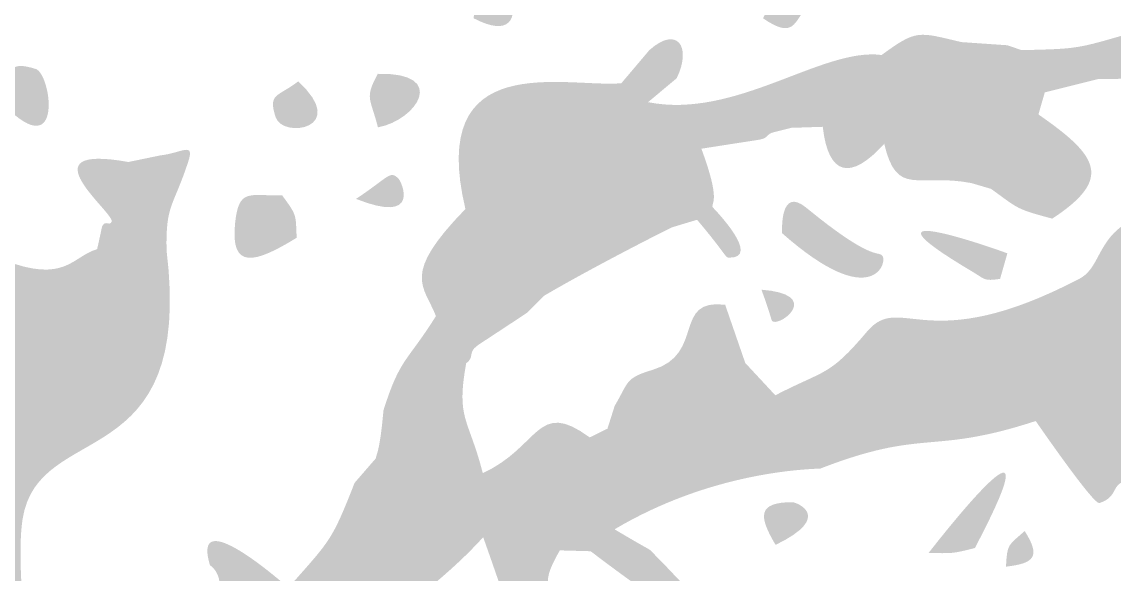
# Model space of a CAD drawing. Header units: millimetres. Extents: x 1061 to 1250, y 28 to 134.
# Drawn here: x 1211.73 to 1223.41, y 84.65 to 90.55 of the extents above; entities that cross this region are included whole.
import ezdxf

# ---------------------------------------------------------------- set-up
doc = ezdxf.new("R2010")
doc.units = ezdxf.units.MM

msp = doc.modelspace()

# ---------------------------------------------------------------- hatches: boundary and pattern name
at = {"true_color": 0x080808, "transparency": 33554687}
h = msp.add_hatch(color=18, dxfattribs=at)
edge = h.paths.add_edge_path(flags=0)
edge.add_spline(control_points=[(1235.482, 94.589), (1235.433, 94.491), (1235.268, 94.494), (1235.219, 94.397), (1235.071, 94.099), (1235.579, 93.414), (1234.766, 91.715), (1233.37, 91.349), (1233.503, 91.093), (1232.213, 90.453), (1232.179, 90.42), (1231.978, 90.219), (1231.831, 89.996), (1230.673, 88.998), (1230.813, 88.863), (1229.59, 87.978), (1229.59, 87.978), (1228.819, 87.794), (1228.819, 87.794), (1228.817, 87.793), (1228.819, 87.794), (1227.831, 87.094), (1227.831, 87.094), (1227.756, 86.874), (1227.756, 86.874), (1227.756, 86.874), (1227.793, 86.449), (1227.793, 86.449), (1227.718, 86.421), (1227.756, 86.385), (1226.87, 86.057), (1226.87, 86.057), (1226.703, 86.12), (1226.703, 86.12), (1226.38, 86.666), (1227.067, 86.51), (1227.232, 86.893), (1227.257, 86.951), (1227.462, 87.314), (1227.482, 87.35), (1227.482, 87.35), (1227.364, 87.498), (1227.364, 87.498), (1226.594, 87.258), (1226.49, 87.2), (1226.419, 87.162), (1226.377, 87.138), (1226.249, 87.068), (1225.855, 86.933), (1225.855, 86.933), (1225.397, 86.804), (1225.397, 86.804), (1224.914, 86.747), (1224.96, 86.698), (1224.544, 86.433), (1223.659, 85.872), (1223.495, 86.764), (1222.57, 86.288), (1221.445, 85.92), (1221.389, 86.215), (1220.268, 85.78), (1220.085, 85.773), (1219.085, 85.735), (1218.069, 85.131), (1218.053, 85.1), (1218.068, 85.12), (1217.814, 84.897), (1217.814, 84.897), (1217.484, 84.906), (1217.484, 84.906), (1217.484, 84.906), (1217.316, 85.061), (1217.316, 85.061), (1217.384, 85.667), (1217.499, 85.597), (1217.803, 86.113), (1217.803, 86.113), (1217.993, 86.206), (1217.993, 86.206), (1217.993, 86.206), (1218.07, 86.449), (1218.07, 86.449), (1218.224, 86.711), (1218.18, 86.746), (1218.477, 86.835), (1219.041, 87.004), (1218.685, 87.6), (1219.251, 87.53), (1219.251, 87.53), (1219.466, 86.908), (1219.466, 86.908), (1219.102, 86.532), (1218.747, 86.45), (1219.14, 86.277), (1219.299, 86.208), (1219.289, 86.281), (1219.787, 86.563), (1220.328, 86.842), (1220.358, 86.761), (1220.767, 87.243), (1221.134, 87.676), (1221.389, 86.946), (1223.039, 87.809), (1223.391, 87.993), (1223.103, 88.67), (1224.723, 88.567), (1225.475, 88.423), (1225.452, 88.583), (1226.036, 89.073), (1226.036, 89.073), (1226.446, 89.506), (1226.446, 89.506), (1226.82, 89.828), (1226.759, 89.86), (1226.757, 90.35), (1227.184, 90.62), (1227.178, 90.654), (1227.686, 90.58), (1228.288, 90.492), (1228.993, 91.209), (1229.301, 91.29), (1229.477, 91.204), (1229.448, 91.041), (1229.988, 91.231), (1230.533, 91.424), (1229.938, 91.487), (1229.521, 91.9), (1229.669, 92.469), (1229.591, 92.508), (1229.809, 92.598), (1230.44, 92.857), (1230.67, 92.908), (1230.772, 92.206), (1230.914, 91.228), (1230.953, 92.655), (1232.127, 93.396), (1232.19, 93.363), (1232.455, 93.224), (1232.949, 93.06), (1232.949, 93.06), (1233.11, 93.406), (1233.11, 93.406), (1233.11, 93.406), (1233.243, 93.463), (1233.243, 93.463), (1233.547, 93.739), (1233.551, 93.71), (1233.724, 94.113), (1234.455, 93.882), (1234.422, 94.164), (1234.783, 94.839), (1235.085, 95.403), (1235.456, 94.643), (1235.482, 94.589)], knot_values=[0, 0, 0, 0, 1, 1, 1, 2, 2, 2, 3, 3, 3, 4, 4, 4, 5, 5, 5, 6, 6, 6, 7, 7, 7, 8, 8, 8, 9, 9, 9, 10, 10, 10, 11, 11, 11, 12, 12, 12, 13, 13, 13, 14, 14, 14, 15, 15, 15, 16, 16, 16, 17, 17, 17, 18, 18, 18, 19, 19, 19, 20, 20, 20, 21, 21, 21, 22, 22, 22, 23, 23, 23, 24, 24, 24, 25, 25, 25, 26, 26, 26, 27, 27, 27, 28, 28, 28, 29, 29, 29, 30, 30, 30, 31, 31, 31, 32, 32, 32, 33, 33, 33, 34, 34, 34, 35, 35, 35, 36, 36, 36, 37, 37, 37, 38, 38, 38, 39, 39, 39, 40, 40, 40, 41, 41, 41, 42, 42, 42, 43, 43, 43, 44, 44, 44, 45, 45, 45, 46, 46, 46, 47, 47, 47, 48, 48, 48, 49, 49, 49, 50, 50, 50, 51, 51, 51, 51], degree=3, periodic=1)
h = msp.add_hatch(color=18, dxfattribs=at)
edge = h.paths.add_edge_path(flags=0)
edge.add_spline(control_points=[(1216.564, 90.59), (1216.591, 91.102), (1216.565, 91.109), (1216.593, 91.143), (1216.844, 91.433), (1217.349, 90.181), (1216.564, 90.59)], knot_values=[0, 0, 0, 0, 1, 1, 1, 2, 2, 2, 2], degree=3, periodic=1)
h = msp.add_hatch(color=18, dxfattribs=at)
edge = h.paths.add_edge_path(flags=0)
edge.add_spline(control_points=[(1222.476, 91.069), (1222.561, 91.279), (1222.534, 91.372), (1222.77, 91.268), (1222.813, 91.249), (1223.133, 91.11), (1223.222, 90.891), (1223.245, 90.833), (1223.118, 90.331), (1222.476, 91.069)], knot_values=[0, 0, 0, 0, 1, 1, 1, 2, 2, 2, 3, 3, 3, 3], degree=3, periodic=1)
h = msp.add_hatch(color=18, dxfattribs=at)
edge = h.paths.add_edge_path(flags=0)
edge.add_spline(control_points=[(1220.134, 90.731), (1219.985, 90.546), (1219.988, 90.363), (1219.656, 90.59), (1219.817, 90.911), (1219.895, 90.994), (1220.134, 90.731)], knot_values=[0, 0, 0, 0, 1, 1, 1, 2, 2, 2, 2], degree=3, periodic=1)
h = msp.add_hatch(color=18, dxfattribs=at)
edge = h.paths.add_edge_path(flags=0)
edge.add_spline(control_points=[(1218.44, 90.249), (1218.733, 90.515), (1218.899, 90.292), (1218.733, 89.95), (1218.733, 89.95), (1218.44, 90.249), (1218.44, 90.249)], knot_values=[0, 0, 0, 0, 1, 1, 1, 2, 2, 2, 2], degree=3, periodic=1)
h = msp.add_hatch(color=18, dxfattribs=at)
edge = h.paths.add_edge_path(flags=0)
edge.add_spline(control_points=[(1221.775, 90.336), (1221.775, 90.336), (1221.636, 90.189), (1221.636, 90.189), (1221.067, 89.996), (1221.108, 89.915), (1221.058, 89.902), (1221.058, 89.902), (1220.923, 90.198), (1220.923, 90.198), (1221.299, 90.472), (1221.31, 90.446), (1221.775, 90.336)], knot_values=[0, 0, 0, 0, 1, 1, 1, 2, 2, 2, 3, 3, 3, 4, 4, 4, 4], degree=3, periodic=1)
h = msp.add_hatch(color=18, dxfattribs=at)
edge = h.paths.add_edge_path(flags=0)
edge.add_spline(control_points=[(1223.582, 90.431), (1223.736, 90.215), (1223.703, 90.203), (1223.918, 90.076), (1223.918, 90.076), (1223.953, 89.947), (1223.953, 89.947), (1223.953, 89.947), (1223.241, 89.942), (1223.241, 89.942), (1223.241, 89.942), (1222.667, 89.799), (1222.667, 89.799), (1222.469, 90.008), (1222.413, 89.961), (1222.419, 90.25), (1223.029, 90.264), (1223.009, 90.265), (1223.582, 90.431)], knot_values=[0, 0, 0, 0, 1, 1, 1, 2, 2, 2, 3, 3, 3, 4, 4, 4, 5, 5, 5, 6, 6, 6, 6], degree=3, periodic=1)
h = msp.add_hatch(color=18, dxfattribs=at)
edge = h.paths.add_edge_path(flags=0)
edge.add_spline(control_points=[(1218.141, 89.896), (1218.141, 89.896), (1218.427, 89.694), (1218.427, 89.694), (1218.427, 89.694), (1218.389, 89.567), (1218.389, 89.567), (1218.077, 89.349), (1218.106, 89.342), (1217.972, 89.312), (1217.651, 89.226), (1217.669, 89.246), (1217.651, 89.226), (1217.169, 88.679), (1217.16, 88.712), (1216.475, 88.553), (1216.063, 90.275), (1217.531, 89.848), (1218.141, 89.896)], knot_values=[0, 0, 0, 0, 1, 1, 1, 2, 2, 2, 3, 3, 3, 4, 4, 4, 5, 5, 5, 6, 6, 6, 6], degree=3, periodic=1)
h = msp.add_hatch(color=18, dxfattribs=at)
edge = h.paths.add_edge_path(flags=0)
edge.add_spline(control_points=[(1220.923, 90.198), (1220.923, 90.198), (1221.058, 89.902), (1221.058, 89.902), (1221.366, 89.078), (1221.756, 89.441), (1221.974, 89.059), (1222.015, 88.988), (1221.841, 88.902), (1221.882, 88.83), (1221.307, 88.94), (1221.086, 88.672), (1220.951, 89.25), (1220.642, 89.462), (1220.662, 89.504), (1220.294, 89.431), (1220.294, 89.431), (1219.958, 89.42), (1219.958, 89.42), (1219.958, 89.42), (1219.779, 89.375), (1219.779, 89.375), (1219.687, 89.355), (1219.719, 89.316), (1219.629, 89.296), (1219.579, 89.286), (1219.583, 89.289), (1218.997, 89.197), (1218.451, 89.134), (1218.438, 88.998), (1217.972, 89.312), (1218.106, 89.342), (1218.077, 89.349), (1218.389, 89.567), (1218.389, 89.567), (1218.427, 89.694), (1218.427, 89.694), (1219.368, 89.508), (1220.287, 90.282), (1220.923, 90.198)], knot_values=[0, 0, 0, 0, 1, 1, 1, 2, 2, 2, 3, 3, 3, 4, 4, 4, 5, 5, 5, 6, 6, 6, 7, 7, 7, 8, 8, 8, 9, 9, 9, 10, 10, 10, 11, 11, 11, 12, 12, 12, 13, 13, 13, 13], degree=3, periodic=1)
msp.add_hatch(color=18, dxfattribs=at).paths.add_polyline_path([(1218.44, 90.249), (1218.733, 89.95), (1218.427, 89.694), (1218.141, 89.896)], flags=0)
h = msp.add_hatch(color=18, dxfattribs=at)
edge = h.paths.add_edge_path(flags=0)
edge.add_spline(control_points=[(1221.775, 90.336), (1221.775, 90.336), (1222.268, 90.302), (1222.268, 90.302), (1222.088, 89.822), (1222.36, 89.687), (1221.94, 89.407), (1221.916, 89.469), (1221.696, 90.05), (1221.636, 90.189), (1221.636, 90.189), (1221.775, 90.336), (1221.775, 90.336)], knot_values=[0, 0, 0, 0, 1, 1, 1, 2, 2, 2, 3, 3, 3, 4, 4, 4, 4], degree=3, periodic=1)
h = msp.add_hatch(color=18, dxfattribs=at)
edge = h.paths.add_edge_path(flags=0)
edge.add_spline(control_points=[(1222.268, 90.302), (1222.268, 90.302), (1222.419, 90.25), (1222.419, 90.25), (1222.413, 89.961), (1222.469, 90.008), (1222.667, 89.799), (1222.667, 89.799), (1222.599, 89.563), (1222.599, 89.563), (1222.63, 89.136), (1222.753, 88.931), (1222.747, 88.45), (1222.361, 88.553), (1222.394, 88.55), (1222.093, 88.768), (1222.326, 89.126), (1222.308, 89.203), (1221.94, 89.407), (1222.36, 89.687), (1222.088, 89.822), (1222.268, 90.302)], knot_values=[0, 0, 0, 0, 1, 1, 1, 2, 2, 2, 3, 3, 3, 4, 4, 4, 5, 5, 5, 6, 6, 6, 7, 7, 7, 7], degree=3, periodic=1)
h = msp.add_hatch(color=18, dxfattribs=at)
edge = h.paths.add_edge_path(flags=0)
edge.add_spline(control_points=[(1211.475, 89.736), (1211.608, 90.03), (1211.584, 90.142), (1211.883, 90.049), (1212.055, 89.996), (1212.195, 88.944), (1211.475, 89.736)], knot_values=[0, 0, 0, 0, 1, 1, 1, 2, 2, 2, 2], degree=3, periodic=1)
h = msp.add_hatch(color=18, dxfattribs=at)
edge = h.paths.add_edge_path(flags=0)
edge.add_spline(control_points=[(1221.636, 90.189), (1221.696, 90.05), (1221.916, 89.469), (1221.94, 89.407), (1222.308, 89.203), (1222.326, 89.126), (1222.093, 88.768), (1222.093, 88.768), (1221.882, 88.83), (1221.882, 88.83), (1221.841, 88.902), (1222.015, 88.988), (1221.974, 89.059), (1221.756, 89.441), (1221.366, 89.078), (1221.058, 89.902), (1221.108, 89.915), (1221.067, 89.996), (1221.636, 90.189)], knot_values=[0, 0, 0, 0, 1, 1, 1, 2, 2, 2, 3, 3, 3, 4, 4, 4, 5, 5, 5, 6, 6, 6, 6], degree=3, periodic=1)
h = msp.add_hatch(color=18, dxfattribs=at)
edge = h.paths.add_edge_path(flags=0)
edge.add_spline(control_points=[(1215.539, 89.997), (1216.3, 90.015), (1215.952, 89.5), (1215.54, 89.425), (1215.461, 89.742), (1215.393, 89.73), (1215.539, 89.997)], knot_values=[0, 0, 0, 0, 1, 1, 1, 2, 2, 2, 2], degree=3, periodic=1)
h = msp.add_hatch(color=18, dxfattribs=at)
edge = h.paths.add_edge_path(flags=0)
edge.add_spline(control_points=[(1209.122, 89.901), (1209.558, 89.546), (1209.675, 89.28), (1209.704, 89.213), (1209.776, 88.412), (1209.822, 88.277), (1209.849, 88.2), (1210.201, 87.715), (1210.324, 87.559), (1210.74, 87.997), (1211.152, 88.028), (1211.132, 88.061), (1211.536, 88.009), (1212.201, 87.751), (1212.272, 88.047), (1212.539, 88.124), (1212.539, 88.124), (1212.711, 88.15), (1212.711, 88.15), (1212.711, 88.15), (1212.869, 87.902), (1212.869, 87.902), (1212.782, 87.056), (1212.308, 87.516), (1211.617, 86.999), (1210.936, 87.132), (1210.803, 87.31), (1210.455, 86.719), (1210.29, 86.762), (1210.425, 86.893), (1210.273, 86.932), (1210.239, 86.941), (1210.273, 86.932), (1209.845, 86.854), (1209.268, 88.571), (1208.839, 88.596), (1209.122, 89.901)], knot_values=[0, 0, 0, 0, 1, 1, 1, 2, 2, 2, 3, 3, 3, 4, 4, 4, 5, 5, 5, 6, 6, 6, 7, 7, 7, 8, 8, 8, 9, 9, 9, 10, 10, 10, 11, 11, 11, 12, 12, 12, 12], degree=3, periodic=1)
h = msp.add_hatch(color=18, dxfattribs=at)
edge = h.paths.add_edge_path(flags=0)
edge.add_spline(control_points=[(1214.687, 89.916), (1215.242, 89.412), (1214.523, 89.3), (1214.447, 89.533), (1214.362, 89.794), (1214.47, 89.747), (1214.687, 89.916)], knot_values=[0, 0, 0, 0, 1, 1, 1, 2, 2, 2, 2], degree=3, periodic=1)
h = msp.add_hatch(color=18, dxfattribs=at)
edge = h.paths.add_edge_path(flags=0)
edge.add_spline(control_points=[(1222.599, 89.563), (1223.239, 89.12), (1223.398, 88.877), (1222.747, 88.45), (1222.753, 88.931), (1222.63, 89.136), (1222.599, 89.563)], knot_values=[0, 0, 0, 0, 1, 1, 1, 2, 2, 2, 2], degree=3, periodic=1)
h = msp.add_hatch(color=18, dxfattribs=at)
edge = h.paths.add_edge_path(flags=0)
edge.add_spline(control_points=[(1220.294, 89.431), (1220.662, 89.504), (1220.642, 89.462), (1220.951, 89.25), (1220.598, 88.857), (1220.353, 88.902), (1220.294, 89.431)], knot_values=[0, 0, 0, 0, 1, 1, 1, 2, 2, 2, 2], degree=3, periodic=1)
h = msp.add_hatch(color=18, dxfattribs=at)
edge = h.paths.add_edge_path(flags=0)
edge.add_spline(control_points=[(1217.972, 89.312), (1218.438, 88.998), (1218.451, 89.134), (1218.997, 89.197), (1219.205, 88.634), (1219.105, 88.633), (1219.116, 88.573), (1219.116, 88.573), (1218.951, 88.438), (1218.951, 88.438), (1218.951, 88.438), (1218.679, 88.356), (1218.679, 88.356), (1218.479, 89.132), (1217.907, 88.432), (1217.192, 88.034), (1217.121, 87.987), (1216.586, 87.638), (1216.29, 87.459), (1216.29, 87.459), (1216.16, 87.409), (1216.16, 87.409), (1216.031, 87.74), (1215.783, 87.843), (1216.475, 88.553), (1217.16, 88.712), (1217.169, 88.679), (1217.651, 89.226), (1217.669, 89.246), (1217.651, 89.226), (1217.972, 89.312)], knot_values=[0, 0, 0, 0, 1, 1, 1, 2, 2, 2, 3, 3, 3, 4, 4, 4, 5, 5, 5, 6, 6, 6, 7, 7, 7, 8, 8, 8, 9, 9, 9, 10, 10, 10, 10], degree=3, periodic=1)
h = msp.add_hatch(color=18, dxfattribs=at)
edge = h.paths.add_edge_path(flags=0)
edge.add_spline(control_points=[(1212.873, 89.055), (1213.047, 88.918), (1213.034, 89.025), (1213.216, 89.126), (1213.443, 89.15), (1213.587, 89.281), (1213.511, 89.053), (1213.353, 88.572), (1213.271, 88.604), (1213.281, 88.113), (1213.281, 88.113), (1212.711, 88.15), (1212.711, 88.15), (1212.711, 88.15), (1212.539, 88.124), (1212.539, 88.124), (1212.595, 88.371), (1212.586, 88.353), (1212.595, 88.371), (1212.629, 88.439), (1212.671, 88.366), (1212.694, 88.417), (1212.735, 88.506), (1211.744, 89.258), (1212.873, 89.055)], knot_values=[0, 0, 0, 0, 1, 1, 1, 2, 2, 2, 3, 3, 3, 4, 4, 4, 5, 5, 5, 6, 6, 6, 7, 7, 7, 8, 8, 8, 8], degree=3, periodic=1)
h = msp.add_hatch(color=18, dxfattribs=at)
edge = h.paths.add_edge_path(flags=0)
edge.add_spline(control_points=[(1212.873, 89.055), (1212.873, 89.055), (1213.216, 89.126), (1213.216, 89.126), (1213.034, 89.025), (1213.047, 88.918), (1212.873, 89.055)], knot_values=[0, 0, 0, 0, 1, 1, 1, 2, 2, 2, 2], degree=3, periodic=1)
h = msp.add_hatch(color=18, dxfattribs=at)
edge = h.paths.add_edge_path(flags=0)
edge.add_spline(control_points=[(1218.679, 88.356), (1218.568, 88.301), (1217.835, 87.931), (1217.312, 87.624), (1217.312, 87.624), (1217.205, 87.797), (1217.205, 87.797), (1217.205, 87.797), (1217.192, 88.034), (1217.192, 88.034), (1217.907, 88.432), (1218.479, 89.132), (1218.679, 88.356)], knot_values=[0, 0, 0, 0, 1, 1, 1, 2, 2, 2, 3, 3, 3, 4, 4, 4, 4], degree=3, periodic=1)
h = msp.add_hatch(color=18, dxfattribs=at)
edge = h.paths.add_edge_path(flags=0)
edge.add_spline(control_points=[(1215.306, 88.661), (1215.661, 88.896), (1215.667, 88.971), (1215.761, 88.876), (1215.79, 88.848), (1216.01, 88.381), (1215.306, 88.661)], knot_values=[0, 0, 0, 0, 1, 1, 1, 2, 2, 2, 2], degree=3, periodic=1)
h = msp.add_hatch(color=18, dxfattribs=at)
edge = h.paths.add_edge_path(flags=0)
edge.add_spline(control_points=[(1214.517, 88.698), (1214.683, 88.473), (1214.658, 88.494), (1214.672, 88.246), (1214.23, 87.974), (1213.959, 87.895), (1214.014, 88.405), (1214.054, 88.776), (1214.16, 88.693), (1214.517, 88.698)], knot_values=[0, 0, 0, 0, 1, 1, 1, 2, 2, 2, 3, 3, 3, 3], degree=3, periodic=1)
h = msp.add_hatch(color=18, dxfattribs=at)
edge = h.paths.add_edge_path(flags=0)
edge.add_spline(control_points=[(1219.86, 88.294), (1219.859, 88.324), (1219.835, 88.798), (1220.116, 88.568), (1220.817, 87.994), (1220.873, 88.108), (1220.929, 88.056), (1220.994, 87.996), (1220.836, 87.433), (1219.86, 88.294)], knot_values=[0, 0, 0, 0, 1, 1, 1, 2, 2, 2, 3, 3, 3, 3], degree=3, periodic=1)
h = msp.add_hatch(color=18, dxfattribs=at)
edge = h.paths.add_edge_path(flags=0)
edge.add_spline(control_points=[(1222.267, 88.079), (1222.267, 88.079), (1222.189, 87.806), (1222.189, 87.806), (1222.01, 87.781), (1222.033, 87.801), (1221.894, 87.883), (1220.477, 88.723), (1222.237, 88.093), (1222.267, 88.079)], knot_values=[0, 0, 0, 0, 1, 1, 1, 2, 2, 2, 3, 3, 3, 3], degree=3, periodic=1)
h = msp.add_hatch(color=18, dxfattribs=at)
edge = h.paths.add_edge_path(flags=0)
edge.add_spline(control_points=[(1219.116, 88.573), (1219.147, 88.541), (1219.643, 88.028), (1219.292, 88.033), (1219.25, 88.034), (1219.267, 88.063), (1218.951, 88.438), (1218.951, 88.438), (1219.116, 88.573), (1219.116, 88.573)], knot_values=[0, 0, 0, 0, 1, 1, 1, 2, 2, 2, 3, 3, 3, 3], degree=3, periodic=1)
h = msp.add_hatch(color=18, dxfattribs=at)
edge = h.paths.add_edge_path(flags=0)
edge.add_spline(control_points=[(1212.711, 88.15), (1212.711, 88.15), (1213.281, 88.113), (1213.281, 88.113), (1213.579, 85.674), (1211.911, 86.324), (1211.742, 85.238), (1211.691, 84.908), (1211.745, 84.318), (1211.753, 84.238), (1211.753, 84.238), (1211.794, 84.072), (1211.794, 84.072), (1211.794, 84.072), (1211.761, 83.905), (1211.761, 83.905), (1211.761, 83.905), (1211.738, 83.739), (1211.738, 83.739), (1211.738, 83.739), (1211.773, 83.572), (1211.773, 83.572), (1211.773, 83.572), (1211.891, 83.41), (1211.891, 83.41), (1211.891, 83.41), (1211.896, 83.239), (1211.896, 83.239), (1211.896, 83.239), (1211.884, 83.072), (1211.884, 83.072), (1211.884, 83.072), (1212.013, 82.906), (1212.013, 82.906), (1212.053, 82.852), (1212.31, 82.507), (1212.519, 82.24), (1212.855, 82.621), (1212.85, 82.632), (1212.824, 83.121), (1212.822, 83.165), (1213.175, 83.272), (1213.207, 83.281), (1213.207, 83.281), (1213.248, 83.405), (1213.248, 83.405), (1213.248, 83.405), (1213.371, 83.538), (1213.371, 83.538), (1213.371, 83.538), (1213.536, 83.731), (1213.536, 83.731), (1213.536, 83.731), (1213.73, 83.905), (1213.73, 83.905), (1213.73, 83.905), (1213.922, 83.705), (1213.922, 83.705), (1213.61, 83.099), (1213.901, 83.04), (1213.681, 82.414), (1213.548, 82.038), (1213.385, 82.135), (1213.321, 81.733), (1213.098, 80.802), (1213.372, 80.775), (1213.615, 80.318), (1213.615, 80.318), (1213.712, 80.258), (1213.712, 80.258), (1213.831, 79.862), (1213.752, 79.886), (1213.688, 79.48), (1213.014, 79.042), (1213.286, 78.83), (1212.729, 78.22), (1212.303, 78.525), (1212.289, 78.539), (1212.258, 79.059), (1212.258, 79.059), (1212.477, 79.139), (1212.477, 79.139), (1212.669, 78.974), (1212.637, 78.673), (1212.75, 78.905), (1212.84, 79.089), (1212.59, 79.073), (1212.68, 79.258), (1212.749, 79.582), (1212.728, 79.55), (1212.733, 79.91), (1212.849, 80.486), (1212.768, 80.691), (1212.744, 80.754), (1212.554, 81.237), (1212.308, 81.048), (1212.169, 81.54), (1212.169, 81.54), (1212.178, 81.885), (1212.178, 81.885), (1212.156, 81.942), (1212.09, 82.112), (1211.626, 82.406), (1211.626, 82.406), (1211.56, 82.573), (1211.56, 82.573), (1211.56, 82.573), (1211.513, 82.739), (1211.513, 82.739), (1211.513, 82.739), (1211.448, 82.906), (1211.448, 82.906), (1211.448, 82.906), (1211.396, 83.072), (1211.396, 83.072), (1211.396, 83.072), (1211.412, 83.239), (1211.412, 83.239), (1211.412, 83.239), (1211.46, 83.405), (1211.46, 83.405), (1211.46, 83.405), (1211.452, 83.572), (1211.452, 83.572), (1211.452, 83.572), (1211.238, 83.739), (1211.238, 83.739), (1211.277, 84.257), (1211.207, 84.345), (1211.175, 84.385), (1210.574, 85.142), (1211.284, 86.02), (1211.617, 86.999), (1212.308, 87.516), (1212.782, 87.056), (1212.869, 87.902), (1212.869, 87.902), (1212.711, 88.15), (1212.711, 88.15)], knot_values=[0, 0, 0, 0, 1, 1, 1, 2, 2, 2, 3, 3, 3, 4, 4, 4, 5, 5, 5, 6, 6, 6, 7, 7, 7, 8, 8, 8, 9, 9, 9, 10, 10, 10, 11, 11, 11, 12, 12, 12, 13, 13, 13, 14, 14, 14, 15, 15, 15, 16, 16, 16, 17, 17, 17, 18, 18, 18, 19, 19, 19, 20, 20, 20, 21, 21, 21, 22, 22, 22, 23, 23, 23, 24, 24, 24, 25, 25, 25, 26, 26, 26, 27, 27, 27, 28, 28, 28, 29, 29, 29, 30, 30, 30, 31, 31, 31, 32, 32, 32, 33, 33, 33, 34, 34, 34, 35, 35, 35, 36, 36, 36, 37, 37, 37, 38, 38, 38, 39, 39, 39, 40, 40, 40, 41, 41, 41, 42, 42, 42, 43, 43, 43, 44, 44, 44, 45, 45, 45, 46, 46, 46, 46], degree=3, periodic=1)
h = msp.add_hatch(color=18, dxfattribs=at)
edge = h.paths.add_edge_path(flags=0)
edge.add_spline(control_points=[(1217.192, 88.034), (1217.192, 88.034), (1217.205, 87.797), (1217.205, 87.797), (1217.205, 87.797), (1217.312, 87.624), (1217.312, 87.624), (1217.312, 87.624), (1217.135, 87.445), (1217.135, 87.445), (1216.64, 87.118), (1216.642, 87.122), (1216.601, 87.092), (1216.497, 87.017), (1216.577, 86.972), (1216.483, 86.904), (1216.479, 87.208), (1216.461, 87.177), (1216.29, 87.459), (1216.586, 87.638), (1217.121, 87.987), (1217.192, 88.034)], knot_values=[0, 0, 0, 0, 1, 1, 1, 2, 2, 2, 3, 3, 3, 4, 4, 4, 5, 5, 5, 6, 6, 6, 7, 7, 7, 7], degree=3, periodic=1)
h = msp.add_hatch(color=18, dxfattribs=at)
edge = h.paths.add_edge_path(flags=0)
edge.add_spline(control_points=[(1219.639, 87.691), (1220.279, 87.642), (1219.862, 87.312), (1219.764, 87.35), (1219.737, 87.361), (1219.764, 87.35), (1219.639, 87.691)], knot_values=[0, 0, 0, 0, 1, 1, 1, 2, 2, 2, 2], degree=3, periodic=1)
h = msp.add_hatch(color=18, dxfattribs=at)
edge = h.paths.add_edge_path(flags=0)
edge.add_spline(control_points=[(1216.16, 87.409), (1216.16, 87.409), (1216.29, 87.459), (1216.29, 87.459), (1216.461, 87.177), (1216.479, 87.208), (1216.483, 86.904), (1216.374, 86.303), (1216.508, 86.327), (1216.661, 85.731), (1216.382, 85.567), (1216.48, 85.508), (1216.262, 85.252), (1216.25, 85.238), (1216.254, 85.245), (1215.291, 85.628), (1215.291, 85.628), (1215.52, 85.892), (1215.52, 85.892), (1215.586, 85.958), (1215.72, 85.912), (1215.787, 85.978), (1215.92, 86.111), (1215.874, 86.217), (1215.865, 86.237), (1215.788, 86.413), (1215.671, 86.242), (1215.6, 86.405), (1215.779, 86.969), (1215.849, 86.913), (1216.16, 87.409)], knot_values=[0, 0, 0, 0, 1, 1, 1, 2, 2, 2, 3, 3, 3, 4, 4, 4, 5, 5, 5, 6, 6, 6, 7, 7, 7, 8, 8, 8, 9, 9, 9, 10, 10, 10, 10], degree=3, periodic=1)
h = msp.add_hatch(color=18, dxfattribs=at)
edge = h.paths.add_edge_path(flags=0)
edge.add_spline(control_points=[(1219.466, 86.908), (1219.466, 86.908), (1219.787, 86.563), (1219.787, 86.563), (1219.289, 86.281), (1219.299, 86.208), (1219.14, 86.277), (1218.747, 86.45), (1219.102, 86.532), (1219.466, 86.908)], knot_values=[0, 0, 0, 0, 1, 1, 1, 2, 2, 2, 3, 3, 3, 3], degree=3, periodic=1)
h = msp.add_hatch(color=18, dxfattribs=at)
edge = h.paths.add_edge_path(flags=0)
edge.add_spline(control_points=[(1221.424, 84.877), (1221.449, 84.909), (1222.879, 86.758), (1221.92, 84.931), (1221.664, 84.866), (1221.68, 84.877), (1221.424, 84.877)], knot_values=[0, 0, 0, 0, 1, 1, 1, 2, 2, 2, 2], degree=3, periodic=1)
h = msp.add_hatch(color=18, dxfattribs=at)
edge = h.paths.add_edge_path(flags=0)
edge.add_spline(control_points=[(1225.397, 86.804), (1225.543, 86.404), (1225.469, 86.421), (1225.262, 86.071), (1224.725, 85.829), (1224.39, 85.672), (1224.909, 85.374), (1224.909, 85.374), (1224.832, 85.291), (1224.832, 85.291), (1224.832, 85.291), (1224.638, 85.071), (1224.638, 85.071), (1224.638, 85.071), (1224.432, 84.904), (1224.432, 84.904), (1224.432, 84.904), (1224.176, 85.125), (1224.176, 85.125), (1224.329, 85.535), (1224.198, 85.695), (1223.8, 85.511), (1223.64, 85.482), (1223.725, 85.686), (1223.564, 85.657), (1223.359, 85.619), (1223.469, 85.485), (1223.25, 85.411), (1223.191, 85.391), (1222.62, 86.215), (1222.57, 86.288), (1223.495, 86.764), (1223.659, 85.872), (1224.544, 86.433), (1224.96, 86.698), (1224.914, 86.747), (1225.397, 86.804)], knot_values=[0, 0, 0, 0, 1, 1, 1, 2, 2, 2, 3, 3, 3, 4, 4, 4, 5, 5, 5, 6, 6, 6, 7, 7, 7, 8, 8, 8, 9, 9, 9, 10, 10, 10, 11, 11, 11, 12, 12, 12, 12], degree=3, periodic=1)
h = msp.add_hatch(color=18, dxfattribs=at)
edge = h.paths.add_edge_path(flags=0)
edge.add_spline(control_points=[(1217.803, 86.113), (1217.499, 85.597), (1217.384, 85.667), (1217.316, 85.061), (1216.969, 85.146), (1216.993, 85.095), (1216.665, 85.047), (1215.974, 84.287), (1215.511, 84.298), (1215.971, 83.72), (1216.407, 83.173), (1215.101, 83.85), (1215.033, 83.886), (1215.033, 83.886), (1214.827, 83.411), (1214.827, 83.411), (1213.985, 82.867), (1214.455, 82.551), (1213.875, 81.731), (1213.875, 81.731), (1213.321, 81.733), (1213.321, 81.733), (1213.385, 82.135), (1213.548, 82.038), (1213.681, 82.414), (1213.901, 83.04), (1213.61, 83.099), (1213.922, 83.705), (1213.922, 83.705), (1214.583, 84.507), (1214.583, 84.507), (1215.036, 85.021), (1215.043, 84.998), (1215.291, 85.628), (1216.254, 85.245), (1216.25, 85.238), (1216.262, 85.252), (1216.48, 85.508), (1216.382, 85.567), (1216.661, 85.731), (1217.275, 86.015), (1217.236, 86.531), (1217.803, 86.113)], knot_values=[0, 0, 0, 0, 1, 1, 1, 2, 2, 2, 3, 3, 3, 4, 4, 4, 5, 5, 5, 6, 6, 6, 7, 7, 7, 8, 8, 8, 9, 9, 9, 10, 10, 10, 11, 11, 11, 12, 12, 12, 13, 13, 13, 14, 14, 14, 14], degree=3, periodic=1)
h = msp.add_hatch(color=18, dxfattribs=at)
edge = h.paths.add_edge_path(flags=0)
edge.add_spline(control_points=[(1215.6, 86.405), (1215.671, 86.242), (1215.788, 86.413), (1215.865, 86.237), (1215.874, 86.217), (1215.92, 86.111), (1215.787, 85.978), (1215.72, 85.912), (1215.586, 85.958), (1215.52, 85.892), (1215.518, 85.933), (1215.557, 85.925), (1215.6, 86.405)], knot_values=[0, 0, 0, 0, 1, 1, 1, 2, 2, 2, 3, 3, 3, 4, 4, 4, 4], degree=3, periodic=1)
h = msp.add_hatch(color=18, dxfattribs=at)
edge = h.paths.add_edge_path(flags=0)
edge.add_spline(control_points=[(1223.8, 85.511), (1224.198, 85.695), (1224.329, 85.535), (1224.176, 85.125), (1223.305, 84.192), (1223.785, 85.47), (1223.8, 85.511)], knot_values=[0, 0, 0, 0, 1, 1, 1, 2, 2, 2, 2], degree=3, periodic=1)
h = msp.add_hatch(color=18, dxfattribs=at)
edge = h.paths.add_edge_path(flags=0)
edge.add_spline(control_points=[(1214.583, 84.507), (1214.583, 84.507), (1213.922, 83.705), (1213.922, 83.705), (1213.922, 83.705), (1213.73, 83.905), (1213.73, 83.905), (1213.73, 83.905), (1213.675, 84.072), (1213.675, 84.072), (1214.022, 84.594), (1213.745, 84.745), (1213.745, 84.747), (1213.538, 85.429), (1214.53, 84.553), (1214.583, 84.507)], knot_values=[0, 0, 0, 0, 1, 1, 1, 2, 2, 2, 3, 3, 3, 4, 4, 4, 5, 5, 5, 5], degree=3, periodic=1)
h = msp.add_hatch(color=18, dxfattribs=at)
edge = h.paths.add_edge_path(flags=0)
edge.add_spline(control_points=[(1219.79, 84.965), (1219.6, 85.281), (1219.605, 85.42), (1219.97, 85.421), (1220.008, 85.421), (1220.419, 85.269), (1219.79, 84.965)], knot_values=[0, 0, 0, 0, 1, 1, 1, 2, 2, 2, 2], degree=3, periodic=1)
h = msp.add_hatch(color=18, dxfattribs=at)
edge = h.paths.add_edge_path(flags=0)
edge.add_spline(control_points=[(1216.665, 85.047), (1216.993, 85.095), (1216.969, 85.146), (1217.316, 85.061), (1217.316, 85.061), (1217.484, 84.906), (1217.484, 84.906), (1217.243, 84.49), (1217.361, 84.471), (1217.672, 84.089), (1217.903, 83.805), (1217.209, 83.793), (1217.162, 83.792), (1217.055, 83.84), (1217.083, 83.867), (1216.665, 85.047)], knot_values=[0, 0, 0, 0, 1, 1, 1, 2, 2, 2, 3, 3, 3, 4, 4, 4, 5, 5, 5, 5], degree=3, periodic=1)
h = msp.add_hatch(color=18, dxfattribs=at)
edge = h.paths.add_edge_path(flags=0)
edge.add_spline(control_points=[(1218.069, 85.131), (1218.46, 84.899), (1218.435, 84.925), (1218.46, 84.899), (1220.408, 82.921), (1217.854, 84.864), (1217.814, 84.897), (1218.068, 85.12), (1218.053, 85.1), (1218.069, 85.131)], knot_values=[0, 0, 0, 0, 1, 1, 1, 2, 2, 2, 3, 3, 3, 3], degree=3, periodic=1)
h = msp.add_hatch(color=18, dxfattribs=at)
edge = h.paths.add_edge_path(flags=0)
edge.add_spline(control_points=[(1222.452, 85.113), (1222.626, 84.839), (1222.557, 84.768), (1222.252, 84.732), (1222.266, 84.978), (1222.271, 84.952), (1222.452, 85.113)], knot_values=[0, 0, 0, 0, 1, 1, 1, 2, 2, 2, 2], degree=3, periodic=1)

doc.saveas('drawing.dxf')
